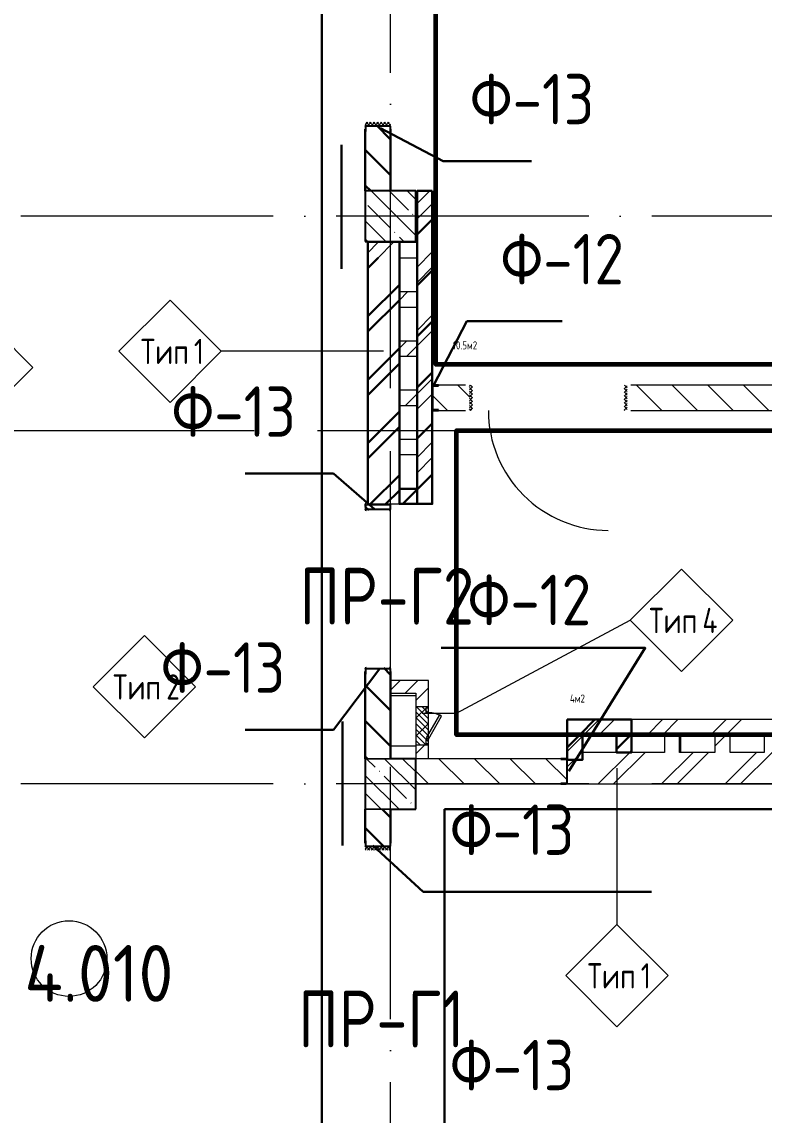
# Model space of a CAD drawing. Header units: millimetres. Extents: x -592259 to 288321, y -552984 to 293768.
# Drawn here: x 115712 to 121593, y -387618 to -378953 of the extents above; entities that cross this region are included whole.
import ezdxf

# ---------------------------------------------------------------- set-up
doc = ezdxf.new("R2010")
doc.units = ezdxf.units.MM
doc.linetypes.add('ADSK_Линия сетки', pattern=[2500, 2000, -250, 0, -250])
for name, color, linetype, lineweight in [('0) блоки', 6, 'Continuous', 30), ('0.3) ПГП 6 вып', 4, 'Continuous', 30), ('2)Фарх готовы', 3, 'Continuous', 30), ('3) Перемычки готовы', 3, 'Continuous', 30), ('4) Штукатурка', 6, 'Continuous', 30), ('4.2) Штук 4 вып', 6, 'Continuous', 60), ('4.6) Швы', 6, 'Continuous', 30), ('A-AREA-____-IDEN', 250, 'Continuous', 9), ('A-DETL-GENF-OTLN', 250, 'Continuous', 5), ('A-DOOR-____-MCUT', 250, 'Continuous', 5), ('A-DOOR-____-OTLN', 250, 'Continuous', 5), ('A-FLOR-____-OTLN', 250, 'Continuous', 9), ('A-WALL-____-IDEN', 250, 'Continuous', 9), ('A-WALL-____-MCUT', 250, 'Continuous', 13), ('A-WALL-____-PATT', 250, 'Continuous', 13), ('S-COLS-____-MCUT', 250, 'Continuous', 25), ('S-COLS-____-OTLN', 250, 'Continuous', 9), ('S-GRID-____-OTLN', 250, 'Continuous', 9)]:
    doc.layers.add(name, color=color, linetype=linetype, lineweight=lineweight)
doc.styles.add('GOST Common_1', font='', dxfattribs={"width": 0.9, "height": 250})
doc.styles.add('ISOCPEUR', font='isocpeur.ttf', dxfattribs={"width": 0.8, "height": 100})
doc.styles.add('ISOCPEUR_1', font='isocpeur.ttf', dxfattribs={"width": 0.9, "height": 250})
doc.styles.add('ISOCPEUR_I_1', font='ГОСТ тип А.ttf', dxfattribs={"height": 2500})
doc.styles.add('А3', font='ГОСТ тип А.ttf')
doc.styles.get('GOST Common_1').set_extended_font_data('GOST Common')
pattern_1 = [(135, (-26617.47, -398117.93), (-141.42136, -141.42136), [])]
pattern_2 = [(45, (-26617.47, -398117.93), (-251.4472, 251.4472), []), (45, (-26617.47, -397736.93), (-251.4472, 251.4472), [])]
pattern_3 = [(45, (-26617.47, -398117.93), (-70.71068, 70.71068), [])]

# ---------------------------------------------------------------- blocks, each defined once
blk = doc.blocks.new('Дверь_СКБ_2Ст_Фрамуга2 - Н_ВВ-3_2500x2600h_Учебные помещения_Фрамуга слева-V1-Кладочный план внутренних ограждающих конструкций на отм_ _12_600_ Секция 3_')
at = {"layer": 'A-DOOR-____-OTLN'}
h = blk.add_hatch(dxfattribs=at)
h.set_pattern_fill('FP_5', color=256, style=0, pattern_type=2)
h.set_pattern_definition([(45, (-1071.384, 164.685), (-14.1421, 14.1421), []), (135, (-1071.384, 164.685), (-14.1421, -14.1421), [])])
h.paths.add_polyline_path([(-1237.5, -100), (-1212.5, -100), (-1212.5, 100), (-1237.5, 100)])
h = blk.add_hatch(dxfattribs=at)
h.set_pattern_fill('FP_4', color=256, style=0, pattern_type=2)
h.set_pattern_definition([(135, (1051.41, 164.685), (-14.1421, -14.1421), []), (225, (1051.41, 164.685), (14.1421, -14.1421), [])])
h.paths.add_polyline_path([(1237.5, -100), (1262.5, -100), (1262.5, 100), (1237.5, 100)])
blk = doc.blocks.new('Дверь_СКБ_1Ст_Фрамуга1 - Н_ВВ-9_2_1250x2600h_Лаборантская 2-42764460-Кладочный план внутренних ограждающих конструкций на отм_ _12_600_ Секция 3_')
at = {"layer": 'A-DOOR-____-OTLN'}
h = blk.add_hatch(dxfattribs=at)
h.set_pattern_fill('FP_16', color=256, style=0, pattern_type=2)
h.set_pattern_definition([(45, (-446.384, 164.685), (-14.1421, 14.1421), []), (135, (-446.384, 164.685), (-14.1421, -14.1421), [])])
h.paths.add_polyline_path([(-587.5, 100), (-612.5, 100), (-612.5, -100), (-587.5, -100)])
h = blk.add_hatch(dxfattribs=at)
h.set_pattern_fill('FP_15', color=256, style=0, pattern_type=2)
h.set_pattern_definition([(135, (1676.41, 164.685), (-14.14214, -14.14214), []), (225, (1676.41, 164.685), (14.14214, -14.14214), [])])
h.paths.add_polyline_path([(637.5, 100), (612.5, 100), (612.5, -100), (637.5, -100)])
at = {"layer": 'A-DOOR-____-OTLN', "color": 255}
blk.add_arc((-462.5, 100), 950, 360, 90, dxfattribs=at)
blk = doc.blocks.new('BSC_Колонна _Прямоугольная - 400x400-V7-Кладочный план внутренних ограждающих конструкций на отм_ _12_600_ Секция 3_')
at = {"layer": 'S-COLS-____-OTLN', "lineweight": 5}
h = blk.add_hatch(dxfattribs=at)
h.set_pattern_fill('FP_31', color=256, style=0, pattern_type=2)
h.set_pattern_definition([(135, (-145249.98, -17625), (-142.56192, -142.56192), []), (135, (-145107.42, -17625), (-142.56192, -142.56192), [252.016, -50.403, 3.353, -47.05])])
h.paths.add_polyline_path([(-200, -200), (200, -200), (200, 200), (-200, 200)])
at = {"layer": 'S-COLS-____-MCUT'}
for p, q in [((200, 200), (-200, 200)), ((-200, 200), (-200, -200)), ((200, -200), (200, 200)), ((-200, -200), (200, -200))]:
    blk.add_line(p, q, dxfattribs=at)
blk = doc.blocks.new('ADSK_КолоннаНесущая_Швеллер_Гнутый_ГОСТ 8278-83 - 200х50х4_таб_1 2-V15-Кладочный план внутренних ограждающих конструкций на отм_ _12_600_ Секция 3_')
at = {"layer": 'S-COLS-____-MCUT'}
for p, q in [((-6.1, -90), (-6.1, 90)), ((-0.1, 96), (39.9, 96)), ((39.9, 100), (19.9, 100)), ((39.9, 96), (39.9, 100)), ((39.9, -96), (-0.1, -96)), ((19.9, -100), (39.9, -100)), ((39.9, -100), (39.9, -96))]:
    blk.add_line(p, q, dxfattribs=at)
for centre, radius, start, end in [((-0.1, 90), 10, 90, 180), ((-0.1, 90), 6, 90, 180), ((-0.1, -90), 10, 180, 269.6632), ((-0.1, -90), 6, 180, 270)]:
    blk.add_arc(centre, radius, start, end, dxfattribs=at)
blk = doc.blocks.new('ADSK_КолоннаНесущая_Швеллер_Гнутый_ГОСТ 8278-83 - 200х50х4_таб_1 2-V18-Кладочный план внутренних ограждающих конструкций на отм_ _12_600_ Секция 3_')
at = {"layer": 'S-COLS-____-MCUT'}
for p, q in [((-6.1, -90), (-6.1, 90)), ((-0.1, 96), (39.9, 96)), ((39.9, 100), (19.9, 100)), ((39.9, 96), (39.9, 100)), ((39.9, -96), (-0.1, -96)), ((19.9, -100), (39.9, -100)), ((39.9, -100), (39.9, -96))]:
    blk.add_line(p, q, dxfattribs=at)
for centre, radius, start, end in [((-0.1, 90), 10, 90, 180), ((-0.1, 90), 6, 90, 180), ((-0.1, -90), 10, 180, 270), ((-0.1, -90), 6, 180, 270)]:
    blk.add_arc(centre, radius, start, end, dxfattribs=at)
blk = doc.blocks.new('ADSK_КолоннаНесущая_Швеллер_Гнутый_ГОСТ 8278-83 - 200х50х4_таб_1 2-V17-Кладочный план внутренних ограждающих конструкций на отм_ _12_600_ Секция 3_')
at = {"layer": 'S-COLS-____-MCUT'}
for p, q in [((-6.1, -90), (-6.1, 90)), ((-0.1, 96), (39.9, 96)), ((39.9, 100), (19.9, 100)), ((39.9, 96), (39.9, 100)), ((39.9, -96), (-0.1, -96)), ((19.9, -100), (39.9, -100)), ((39.9, -100), (39.9, -96))]:
    blk.add_line(p, q, dxfattribs=at)
for centre, radius, start, end in [((-0.1, 90), 10, 90.3368, 180), ((-0.1, 90), 6, 90, 180), ((-0.1, -90), 10, 180, 270), ((-0.1, -90), 6, 180, 270)]:
    blk.add_arc(centre, radius, start, end, dxfattribs=at)
blk = doc.blocks.new('ADSK_КолоннаНесущая_Швеллер_Гнутый_ГОСТ 8278-83 - 200х50х4_таб_1 2-V19-Кладочный план внутренних ограждающих конструкций на отм_ _12_600_ Секция 3_')
at = {"layer": 'S-COLS-____-MCUT'}
for p, q in [((-10.1, 90), (-10.1, -90)), ((-6.1, -90), (-6.1, 90)), ((39.9, 100), (-0.1, 100)), ((-0.1, 96), (39.9, 96)), ((39.9, 96), (39.9, 100)), ((39.9, -96), (-0.1, -96)), ((-0.1, -100), (39.9, -100)), ((39.9, -100), (39.9, -96))]:
    blk.add_line(p, q, dxfattribs=at)
for centre, radius, start, end in [((-0.1, 90), 10, 90, 180), ((-0.1, 90), 6, 90, 180), ((-0.1, -90), 10, 180, 270), ((-0.1, -90), 6, 180, 270)]:
    blk.add_arc(centre, radius, start, end, dxfattribs=at)
blk = doc.blocks.new('ADSK_КолоннаНесущая_Швеллер_Гнутый_ГОСТ 8278-83 - 200х50х4_таб_1 2-V23-Кладочный план внутренних ограждающих конструкций на отм_ _12_600_ Секция 3_')
at = {"layer": 'S-COLS-____-MCUT'}
for p, q in [((-10.1, 90), (-10.1, -90)), ((-6.1, -90), (-6.1, 90)), ((39.9, 100), (-0.1, 100)), ((-0.1, 96), (39.9, 96)), ((39.9, 96), (39.9, 100)), ((39.9, -96), (-0.1, -96)), ((-0.1, -100), (39.9, -100)), ((39.9, -100), (39.9, -96))]:
    blk.add_line(p, q, dxfattribs=at)
for centre, radius, start, end in [((-0.1, 90), 10, 90, 180), ((-0.1, 90), 6, 90, 180), ((-0.1, -90), 10, 180, 270), ((-0.1, -90), 6, 180, 270)]:
    blk.add_arc(centre, radius, start, end, dxfattribs=at)
blk = doc.blocks.new('АР_Люк - ЛРС_ВК_300х400_внутренний_RAL 9003-V29-Кладочный план внутренних ограждающих конструкций на отм_ _12_600_ Секция 3_')
at = {"layer": 'A-DOOR-____-OTLN'}
h = blk.add_hatch(dxfattribs=at)
h.set_pattern_fill('FP_36', color=256, style=0, pattern_type=2)
h.set_pattern_definition([(45, (125, 0), (-22.6274, 22.6274), [])])
h.paths.add_polyline_path([(275, 50), (-25, 50), (-25, -50), (275, -50)])
at = {"layer": 'A-DETL-GENF-OTLN'}
for p, q in [((275, 50), (-25, 50)), ((-25, 50), (-25, -50)), ((275, -50), (275, 50)), ((-25, -50), (275, -50))]:
    blk.add_line(p, q, dxfattribs=at)
at = {"layer": 'A-DOOR-____-MCUT'}
for p, q in [((48.1, 155), (38.1, 137.7)), ((38.1, 137.7), (220, 32.7)), ((230, 50), (48.1, 155)), ((20, 50), (-15, 50)), ((-15, 50), (-15, 30)), ((-15, 30), (20, 30)), ((20, 30), (20, 50)), ((220, 32.7), (230, 50)), ((265, 50), (230, 50)), ((230, 50), (230, 30)), ((230, 30), (265, 30)), ((265, 30), (265, 50))]:
    blk.add_line(p, q, dxfattribs=at)
blk.add_arc((230, 50), 210, 150, 180, dxfattribs=at)
blk = doc.blocks.new('ADSK_Марка_Стена - Типоразмер_ADSK_Марка-30564887-Кладочный план внутренних ограждающих конструкций на отм_ _12_600_ Секция 3_')
at = {"layer": 'A-WALL-____-IDEN'}
for p, q in [((-0.156, 4.37), (-4.213, 0.312)), ((3.901, 0.312), (-0.156, 4.37)), ((-4.213, 0.312), (-0.156, -3.745)), ((-0.156, -3.745), (3.901, 0.312))]:
    blk.add_line(p, q, dxfattribs=at)
blk = doc.blocks.new('AAR_СКБ_Марка_Помещения_мал - Номер-28977439-АР1_Маркировочный план 3 этажа секция 2_3')
at = {"layer": 'A-AREA-____-IDEN'}
blk.add_circle((-0.028, 0), 3, dxfattribs=at)

msp = doc.modelspace()

# ---------------------------------------------------------------- hatches: boundary and pattern name
at = {"layer": '0) блоки'}
h = msp.add_hatch(dxfattribs=at)
h.set_pattern_fill('FP_2', color=256, style=0, pattern_type=2)
h.set_pattern_definition(pattern_1)
h.paths.add_polyline_path([(118632.5323, -380292.9338), (118632.5323, -379772.9338), (118432.5323, -379772.9338), (118432.5323, -380292.9338)])
h.paths.add_polyline_path([(118432.5323, -377272.9338), (118632.5323, -377272.9338), (118632.5323, -377127.9338), (118432.5323, -377127.9338), (118432.5323, -377242.9338)])
h = msp.add_hatch(dxfattribs=at)
h.set_pattern_fill('FP_3', color=256, style=0, pattern_type=2)
h.set_pattern_definition(pattern_2)
h.paths.add_polyline_path([(118702.5323, -382772.9338), (118702.5323, -380822.9338), (118452.5323, -380822.9338), (118452.5323, -382772.9338)])
h = msp.add_hatch(dxfattribs=at)
h.set_pattern_fill('FP_2', color=256, style=0, pattern_type=2)
h.set_pattern_definition(pattern_1)
h.paths.add_polyline_path([(118632.5104, -389292.9338), (118632.5104, -387992.9338), (118432.5104, -387992.9338), (118432.5104, -389292.9338)])
h.paths.add_polyline_path([(118432.5104, -385492.9338), (118632.5104, -385492.9338), (118632.5104, -385192.9338), (118432.5104, -385192.9338), (118432.5104, -385462.9338)])
h.paths.add_polyline_path([(118632.5104, -384792.9338), (118632.5104, -384072.9298), (118432.5104, -384072.9298), (118432.5104, -384792.9338)])
h.paths.add_polyline_path([(118632.5104, -382822.9298), (118632.5104, -382782.9411), (118432.5104, -382782.9411), (118432.5104, -382822.9298)])
at = {"layer": '0.3) ПГП 6 вып'}
h = msp.add_hatch(dxfattribs=at)
h.set_pattern_fill('ANSI31', color=4, scale=90)
h.paths.add_polyline_path([(118962.5104, -380292.9338), (118842.5104, -380292.9338), (118842.5104, -382772.9338), (118962.5104, -382772.9338)])
h = msp.add_hatch(dxfattribs=at)
h.set_pattern_fill('ANSI31', color=4, scale=90)
h.paths.add_polyline_path([(118842.5104, -382652.9338), (118702.5323, -382652.9338), (118702.5323, -382772.9298), (118842.5104, -382772.9298)])
h = msp.add_hatch(dxfattribs=at)
h.set_pattern_fill('ANSI31', color=4, scale=90)
edge = h.paths.add_edge_path()
edge.add_arc((118442.5323, -384082.9298), 10, 90, 180)
edge = h.paths.add_edge_path(flags=16)
edge.add_arc((118442.5323, -384082.9298), 6, 90, 180)
h = msp.add_hatch(dxfattribs=at)
h.set_pattern_fill('ANSI31', color=4, scale=90)
edge = h.paths.add_edge_path(flags=16)
edge.add_arc((118442.5323, -384082.9298), 6, 90, 180)
edge = h.paths.add_edge_path()
edge.add_line((118442.5323, -384076.9298), (118622.5323, -384076.9298))
h = msp.add_hatch(dxfattribs=at)
h.set_pattern_fill('ANSI31', color=4, scale=90)
h.paths.add_polyline_path([(120032.5104, -384482.8145), (120542.5104, -384482.8145), (120542.5104, -384602.8145), (120032.5104, -384602.8145)])
h = msp.add_hatch(dxfattribs=at)
h.set_pattern_fill('ANSI31', color=4, scale=90)
h.paths.add_polyline_path([(120032.5104, -384802.9344), (120152.5104, -384802.9344), (120152.5104, -384602.8145), (120032.5104, -384602.8145)])
h = msp.add_hatch(dxfattribs=at)
h.set_pattern_fill('ANSI31', color=4, scale=90)
h.paths.add_polyline_path([(120542.5104, -384602.8145), (120422.5104, -384602.8145), (120422.5104, -384742.8145), (120542.5104, -384742.8145)])
at = {"layer": 'A-WALL-____-PATT', "lineweight": 15}
h = msp.add_hatch(dxfattribs=at)
h.set_pattern_fill('FP_3', color=256, style=0, pattern_type=2)
h.set_pattern_definition(pattern_2)
h.paths.add_polyline_path([(118962.5104, -382772.9338), (118962.5104, -380292.9338), (118842.5104, -380292.9338), (118842.5104, -382772.9338)])
h = msp.add_hatch(dxfattribs=at)
h.set_pattern_fill('FP_3', color=256, style=0, pattern_type=2)
h.set_pattern_definition(pattern_2)
h.paths.add_polyline_path([(118842.5104, -380822.9338), (118842.5104, -380702.9338), (118452.5323, -380702.9338), (118452.5323, -380822.9338), (118752.7972, -380822.9338)])
h = msp.add_hatch(dxfattribs=at)
h.set_pattern_fill('FP_3', color=256, style=0, pattern_type=2)
h.set_pattern_definition(pattern_2)
h.paths.add_polyline_path([(118702.5323, -381212.9338), (118842.5104, -381212.9338), (118842.5104, -381092.9338), (118702.5323, -381092.9338)])
h = msp.add_hatch(dxfattribs=at)
h.set_pattern_fill('FP_3', color=256, style=0, pattern_type=2)
h.set_pattern_definition(pattern_2)
h.paths.add_polyline_path([(118702.5323, -381602.9338), (118842.5104, -381602.9338), (118842.5104, -381482.9338), (118702.5323, -381482.9338)])
h = msp.add_hatch(dxfattribs=at)
h.set_pattern_fill('FP_2', color=256, style=0, pattern_type=2)
h.set_pattern_definition(pattern_1)
h.paths.add_polyline_path([(126132.5104, -382032.9338), (126132.5104, -381832.9338), (120507.5323, -381832.9338), (120507.5323, -382032.9338), (123313.1617, -382032.9338)])
h.paths.add_polyline_path([(119132.8276, -382032.9338), (119257.5323, -382032.9338), (119257.5323, -381832.9338), (118962.5104, -381832.9338), (118962.5104, -382032.9338)])
h = msp.add_hatch(dxfattribs=at)
h.set_pattern_fill('FP_3', color=256, style=0, pattern_type=2)
h.set_pattern_definition(pattern_2)
h.paths.add_polyline_path([(118702.5323, -381992.9338), (118842.5104, -381992.9338), (118842.5104, -381872.9338), (118702.5323, -381872.9338)])
h = msp.add_hatch(dxfattribs=at)
h.set_pattern_fill('FP_3', color=256, style=0, pattern_type=2)
h.set_pattern_definition(pattern_2)
h.paths.add_polyline_path([(118702.5323, -382772.9338), (118842.5104, -382772.9338), (118842.5104, -382652.9338), (118702.5323, -382652.9338)])
h = msp.add_hatch(dxfattribs=at)
h.set_pattern_fill('FP_6', color=94, style=0, pattern_type=2)
h.set_pattern_definition(pattern_3)
h.paths.add_polyline_path([(118832.5542, -384272.9298), (118932.5542, -384272.9298), (118932.5542, -384172.9298), (118632.5104, -384172.9298), (118632.5104, -384272.9298), (118752.7972, -384272.9298)])
h = msp.add_hatch(dxfattribs=at)
h.set_pattern_fill('FP_6', color=94, style=0, pattern_type=2)
h.set_pattern_definition(pattern_3)
h.paths.add_polyline_path([(118832.5542, -384792.9338), (118932.5542, -384792.9338), (118932.5542, -384672.9318), (118912.5542, -384672.9318), (118912.5542, -384637.9318), (118932.5542, -384637.9318), (118915.2337, -384627.9318), (118932.5542, -384597.9318), (118932.5542, -384427.9318), (118912.5542, -384427.9318), (118912.5542, -384392.9318), (118932.5542, -384392.9318), (118932.5542, -384272.9298), (118832.5542, -384272.9298), (118832.5542, -384682.9318)])
h = msp.add_hatch(dxfattribs=at)
h.set_pattern_fill('FP_3', color=256, style=0, pattern_type=2)
h.set_pattern_definition(pattern_2)
h.paths.add_polyline_path([(120152.5104, -384992.8145), (120152.5104, -384482.8145), (120032.5104, -384482.8145), (120032.5104, -384992.8145)])
h = msp.add_hatch(dxfattribs=at)
h.set_pattern_fill('FP_3', color=256, style=0, pattern_type=2)
h.set_pattern_definition(pattern_2)
h.paths.add_polyline_path([(121982.5104, -384602.8145), (121982.5104, -384482.8145), (120152.5104, -384482.8145), (120152.5104, -384602.8145), (121793.0402, -384602.8145)])
h = msp.add_hatch(dxfattribs=at)
h.set_pattern_fill('FP_3', color=256, style=0, pattern_type=2)
h.set_pattern_definition(pattern_2)
h.paths.add_polyline_path([(120542.5104, -384742.8145), (120542.5104, -384602.8145), (120422.5104, -384602.8145), (120422.5104, -384742.8145)])
h = msp.add_hatch(dxfattribs=at)
h.set_pattern_fill('FP_3', color=256, style=0, pattern_type=2)
h.set_pattern_definition(pattern_2)
h.paths.add_polyline_path([(121322.5104, -384742.8145), (121322.5104, -384602.8145), (121202.5104, -384602.8145), (121202.5104, -384742.8145)])
h = msp.add_hatch(dxfattribs=at)
h.set_pattern_fill('FP_2', color=256, style=0, pattern_type=2)
h.set_pattern_definition(pattern_1)
h.paths.add_polyline_path([(120032.5104, -384992.9338), (120032.5104, -384792.9338), (118832.5104, -384792.9338), (118832.5104, -384992.9338)])
h = msp.add_hatch(dxfattribs=at)
h.set_pattern_fill('FP_3', color=256, style=0, pattern_type=2)
h.set_pattern_definition(pattern_2)
h.paths.add_polyline_path([(120152.5104, -384992.8145), (122102.5104, -384992.8145), (122102.5104, -384742.8145), (120152.5104, -384742.8145), (120152.5104, -384968.2711)])
at = {"layer": 'S-COLS-____-OTLN', "lineweight": 5}
h = msp.add_hatch(dxfattribs=at)
h.set_pattern_fill('FP_1', color=256, style=0, pattern_type=2)
h.set_pattern_definition([(135, (-26617.47, -398117.93), (-142.5612, -142.5612), []), (135, (-26474.9, -398117.93), (-142.5612, -142.5612), [252.016, -50.403, 3.353, -47.05])])
h.paths.add_polyline_path([(118432.5104, -385192.9338), (118832.5104, -385192.9338), (118832.5104, -384792.9338), (118432.5104, -384792.9338), (118432.5104, -384968.2711)])

# ---------------------------------------------------------------- linework, layer by layer
at = {"layer": '0) блоки'}
for p, q in [((118432.5323, -379802.9338), (118432.5323, -380292.9338)), ((118632.5323, -380292.9338), (118632.5323, -379802.9338)), ((118452.5323, -380702.9338), (118452.5323, -382772.9338)), ((118702.5323, -382772.9298), (118702.5323, -380692.9338)), ((118432.5104, -384102.9298), (118432.5104, -384792.9338)), ((118632.5104, -384792.9338), (118632.5104, -384102.9298)), ((118432.5104, -385192.9338), (118432.5104, -385462.9338)), ((118632.5104, -385462.9338), (118632.5104, -385192.9338))]:
    msp.add_line(p, q, dxfattribs=at)
at = {"layer": '0.3) ПГП 6 вып'}
for points in [[(118962.5104, -380292.9338), (118842.5104, -380292.9338), (118842.5104, -382772.9338), (118962.5104, -382772.9338)], [(118842.5104, -382652.9338), (118702.5323, -382652.9338), (118702.5323, -382772.9298), (118842.5104, -382772.9298)], [(120032.5104, -384482.8145), (120542.5104, -384482.8145), (120542.5104, -384602.8145), (120032.5104, -384602.8145)], [(120032.5104, -384802.9344), (120152.5104, -384802.9344), (120152.5104, -384602.8145), (120032.5104, -384602.8145)], [(120542.5104, -384602.8145), (120422.5104, -384602.8145), (120422.5104, -384742.8145), (120542.5104, -384742.8145)]]:
    msp.add_lwpolyline(points, close=True, dxfattribs=at)
at = {"layer": '2)Фарх готовы'}
for points in [[(118551.826, -379795.5461), (119050.165, -380057.3962), (119750.165, -380057.3962)], [(118972.7498, -381834.3184), (119238.2167, -381325.7734), (119292.5894, -381325.7734), (119992.5894, -381325.7734)], [(118504.9643, -382816.2105), (118180.5784, -382533.5313), (117480.5784, -382533.5313)], [(120045.0785, -384892.7255), (120651.0646, -383915.0804), (119032.4353, -383915.0804)], [(118546.6711, -384076.6816), (118180.5784, -384562.8553), (117480.5784, -384562.8553)], [(118492.4158, -385480.2814), (118892.1056, -385847.9961), (120699.5319, -385847.9961)]]:
    msp.add_lwpolyline(points, dxfattribs=at)
at = {"layer": '4) Штукатурка'}
for p, q in [((118089.5045, -339687.8825), (118089.5045, -397821.1996)), ((119059.0678, -397892.9338), (119059.0678, -385192.9338)), ((119059.0678, -385192.9338), (125932.5104, -385192.9338))]:
    msp.add_line(p, q, dxfattribs=at)
at = {"layer": '4.2) Штук 4 вып'}
for points in [[(125973.6062, -381669.925), (118991.4555, -381669.925), (118991.4555, -353487.1067), (125973.6062, -353487.1067)], [(125886.7383, -384603.3117), (119155.7174, -384603.3117), (119155.7174, -382192.9338), (125886.7383, -382192.9338)]]:
    msp.add_lwpolyline(points, close=True, dxfattribs=at)
at = {"layer": '4.6) Швы'}
for points in [[(118242.8092, -380911.1811), (118242.8092, -379928.2588)], [(118250.8607, -385481.6247), (118250.8607, -384498.7024)]]:
    msp.add_lwpolyline(points, dxfattribs=at)
at = {"layer": 'A-FLOR-____-OTLN'}
for p, q in [((118632.5218, -384292.9335), (118832.5218, -384292.9335)), ((120932.5104, -384742.8145), (120932.5104, -384602.8145)), ((118832.5218, -384692.9335), (118632.5218, -384692.9335))]:
    msp.add_line(p, q, dxfattribs=at)
at = {"layer": 'A-WALL-____-IDEN'}
for p, q in [((118577.5323, -381563.4511), (117291.9073, -381563.4511)), ((119155.3164, -384431.8245), (120531.9423, -383695.9153)), ((118882.5542, -384431.8245), (119155.3164, -384431.8245)), ((120426.2533, -384867.8145), (120426.2533, -386106.5645))]:
    msp.add_line(p, q, dxfattribs=at)
at = {"layer": 'A-WALL-____-MCUT', "color": 7, "lineweight": 15}
for p, q in [((118842.5104, -380292.9338), (118842.5104, -380702.9338)), ((118962.5104, -380292.9338), (118842.5104, -380292.9338)), ((118962.5104, -381832.9338), (118962.5104, -380292.9338)), ((118842.5104, -380702.9338), (118452.5323, -380702.9338)), ((118702.5323, -380822.9338), (118842.5104, -380822.9338)), ((118702.5323, -381092.9338), (118702.5323, -380822.9338)), ((118842.5104, -380822.9338), (118842.5104, -381092.9338)), ((118842.5104, -381092.9338), (118702.5323, -381092.9338)), ((118702.5323, -381212.9338), (118842.5104, -381212.9338)), ((118702.5323, -381482.9338), (118702.5323, -381212.9338)), ((118842.5104, -381212.9338), (118842.5104, -381482.9338)), ((118842.5104, -381482.9338), (118702.5323, -381482.9338)), ((118702.5323, -381602.9338), (118842.5104, -381602.9338)), ((118702.5323, -381872.9338), (118702.5323, -381602.9338)), ((118842.5104, -381602.9338), (118842.5104, -381872.9338)), ((119227.5323, -381832.9338), (118962.5104, -381832.9338)), ((126132.5104, -381832.9338), (120537.5323, -381832.9338)), ((118842.5104, -381872.9338), (118702.5323, -381872.9338)), ((118702.5323, -382262.9338), (118702.5323, -381992.9338)), ((118702.5323, -381992.9338), (118842.5104, -381992.9338)), ((118842.5104, -381992.9338), (118842.5104, -382262.9338)), ((118962.5104, -382032.9338), (119227.5323, -382032.9338)), ((118962.5104, -382772.9338), (118962.5104, -382032.9338)), ((120537.5323, -382032.9338), (126132.5104, -382032.9338)), ((118842.5104, -382262.9338), (118702.5323, -382262.9338)), ((118702.5323, -382382.9338), (118842.5104, -382382.9338)), ((118702.5323, -382652.9338), (118702.5323, -382382.9338)), ((118842.5104, -382382.9338), (118842.5104, -382652.9338)), ((118842.5104, -382652.9338), (118702.5323, -382652.9338)), ((118432.5104, -382782.9411), (118432.5104, -382792.9298)), ((118632.5104, -382782.9411), (118432.5104, -382782.9411)), ((118452.5323, -382772.9338), (118962.5104, -382772.9338)), ((118632.5104, -382792.9298), (118632.5104, -382782.9411)), ((120032.5104, -384482.8145), (120032.5104, -384792.9338)), ((122102.5104, -384482.8145), (120032.5104, -384482.8145)), ((120152.5104, -384742.8145), (120152.5104, -384602.8145)), ((120152.5104, -384602.8145), (120422.5104, -384602.8145)), ((120422.5104, -384602.8145), (120422.5104, -384742.8145)), ((120542.5104, -384742.8145), (120542.5104, -384602.8145)), ((120542.5104, -384602.8145), (120802.5104, -384602.8145)), ((120802.5104, -384602.8145), (120802.5104, -384742.8145)), ((120922.5104, -384742.8145), (120922.5104, -384602.8145)), ((120922.5104, -384602.8145), (121202.5104, -384602.8145)), ((121202.5104, -384602.8145), (121202.5104, -384742.8145)), ((121322.5104, -384602.8145), (121592.5104, -384602.8145)), ((121322.5104, -384742.8145), (121322.5104, -384602.8145)), ((121592.5104, -384602.8145), (121592.5104, -384742.8145)), ((120032.5104, -384792.9338), (118832.5104, -384792.9338)), ((118832.5104, -384792.9338), (118832.5104, -384992.9338)), ((120422.5104, -384742.8145), (120152.5104, -384742.8145)), ((120802.5104, -384742.8145), (120542.5104, -384742.8145)), ((121202.5104, -384742.8145), (120922.5104, -384742.8145)), ((121592.5104, -384742.8145), (121322.5104, -384742.8145)), ((118832.5104, -384992.9338), (120032.5104, -384992.9338)), ((120032.5104, -384992.8145), (122102.5104, -384992.8145))]:
    msp.add_line(p, q, dxfattribs=at)
at = {"layer": 'A-WALL-____-MCUT', "lineweight": 15}
for p, q in [((118962.5104, -381832.9338), (118962.5104, -382032.9338)), ((118432.5104, -384792.9338), (118632.5104, -384792.9338)), ((120032.5104, -384992.9338), (120032.5104, -384792.9338)), ((118632.5104, -385192.9338), (118432.5104, -385192.9338))]:
    msp.add_line(p, q, dxfattribs=at)
at = {"layer": 'A-WALL-____-MCUT', "color": 84, "lineweight": 15}
for p, q in [((118932.5542, -384172.9298), (118632.5104, -384172.9298)), ((118932.5542, -384392.9318), (118932.5542, -384172.9298)), ((118632.5104, -384272.9298), (118832.5542, -384272.9298)), ((118832.5542, -384272.9298), (118832.5542, -384792.9338)), ((118932.5542, -384597.9318), (118932.5542, -384427.9318)), ((118932.5542, -384792.9338), (118932.5542, -384672.9318))]:
    msp.add_line(p, q, dxfattribs=at)
at = {"layer": 'S-COLS-____-MCUT'}
for p, q in [((118432.5104, -384792.9338), (118432.5104, -385192.9338)), ((118832.5104, -384792.9338), (118632.5104, -384792.9338)), ((118832.5104, -385192.9338), (118832.5104, -384792.9338)), ((118632.5104, -385192.9338), (118832.5104, -385192.9338))]:
    msp.add_line(p, q, dxfattribs=at)
at = {"layer": 'S-COLS-____-OTLN'}
for p, q in [((118632.5104, -384792.9338), (118432.5104, -384792.9338)), ((118432.5104, -385192.9338), (118632.5104, -385192.9338))]:
    msp.add_line(p, q, dxfattribs=at)
at = {"layer": 'S-GRID-____-OTLN', "linetype": 'ADSK_Линия сетки'}
for p, q in [((118632.5323, -401856.7737), (118632.5323, -336915.9292)), ((130203.4118, -380492.9338), (105552.8046, -380492.9338)), ((105552.8046, -382192.9338), (130203.4118, -382192.9338)), ((130203.4118, -384992.9338), (105552.8046, -384992.9338))]:
    msp.add_line(p, q, dxfattribs=at)

# ---------------------------------------------------------------- block references
at = {"layer": '0) блоки', "rotation": 269.9999999999995}
msp.add_blockref('ADSK_КолоннаНесущая_Швеллер_Гнутый_ГОСТ 8278-83 - 200х50х4_таб_1 2-V17-Кладочный план внутренних ограждающих конструкций на отм_ _12_600_ Секция 3_', (118532.5323, -384083.0298), dxfattribs=at)
at = {"layer": 'A-AREA-____-IDEN', "xscale": 99.99999999999993, "yscale": 99.99999999999993, "zscale": 99.99999999999993}
msp.add_blockref('AAR_СКБ_Марка_Помещения_мал - Номер-28977439-АР1_Маркировочный план 3 этажа секция 2_3', (116088.0246, -386376.9276), dxfattribs=at)
at = {"layer": 'A-DOOR-____-OTLN', "color": 255}
for name, p, rotation in [('Дверь_СКБ_2Ст_Фрамуга2 - Н_ВВ-3_2500x2600h_Учебные помещения_Фрамуга слева-V1-Кладочный план внутренних ограждающих конструкций на отм_ _12_600_ Секция 3_', (118532.5323, -378535.4338), 89.99999999999993), ('Дверь_СКБ_1Ст_Фрамуга1 - Н_ВВ-9_2_1250x2600h_Лаборантская 2-42764460-Кладочный план внутренних ограждающих конструкций на отм_ _12_600_ Секция 3_', (119895.0323, -381932.9338), 180), ('Дверь_СКБ_2Ст_Фрамуга2 - Н_ВВ-3_2500x2600h_Учебные помещения_Фрамуга слева-V1-Кладочный план внутренних ограждающих конструкций на отм_ _12_600_ Секция 3_', (118532.5104, -386755.4338), 89.99999999999993)]:
    msp.add_blockref(name, p, dxfattribs=dict(at, rotation=rotation))
at = {"layer": 'A-DOOR-____-OTLN', "color": 250, "rotation": 270}
msp.add_blockref('АР_Люк - ЛРС_ВК_300х400_внутренний_RAL 9003-V29-Кладочный план внутренних ограждающих конструкций на отм_ _12_600_ Секция 3_', (118882.5542, -384407.9318), dxfattribs=at)
at = {"layer": 'A-WALL-____-IDEN', "xscale": 99.99999999999993, "yscale": 99.99999999999993, "zscale": 99.99999999999993}
for p in [(116901.8154, -381594.7011), (115408.2492, -381722.6605), (120953.2842, -383727.1653), (116697.904, -384254.0094), (120441.8783, -386543.5314)]:
    msp.add_blockref('ADSK_Марка_Стена - Типоразмер_ADSK_Марка-30564887-Кладочный план внутренних ограждающих конструкций на отм_ _12_600_ Секция 3_', p, dxfattribs=at)
at = {"layer": 'S-COLS-____-OTLN'}
for name, p, rotation in [('ADSK_КолоннаНесущая_Швеллер_Гнутый_ГОСТ 8278-83 - 200х50х4_таб_1 2-V18-Кладочный план внутренних ограждающих конструкций на отм_ _12_600_ Секция 3_', (118532.5323, -379783.0338), 269.9999999999995), ('ADSK_КолоннаНесущая_Швеллер_Гнутый_ГОСТ 8278-83 - 200х50х4_таб_1 2-V15-Кладочный план внутренних ограждающих конструкций на отм_ _12_600_ Секция 3_', (118532.5323, -382812.8298), 90.00000000000044), ('ADSK_КолоннаНесущая_Швеллер_Гнутый_ГОСТ 8278-83 - 200х50х4_таб_1 2-V23-Кладочный план внутренних ограждающих конструкций на отм_ _12_600_ Секция 3_', (120022.4104, -384892.9344), 180), ('ADSK_КолоннаНесущая_Швеллер_Гнутый_ГОСТ 8278-83 - 200х50х4_таб_1 2-V15-Кладочный план внутренних ограждающих конструкций на отм_ _12_600_ Секция 3_', (118532.5323, -385482.8338), 90.00000000000044)]:
    msp.add_blockref(name, p, dxfattribs=dict(at, rotation=rotation))
for name, p in [('BSC_Колонна _Прямоугольная - 400x400-V7-Кладочный план внутренних ограждающих конструкций на отм_ _12_600_ Секция 3_', (118632.5104, -380492.9338)), ('ADSK_КолоннаНесущая_Швеллер_Гнутый_ГОСТ 8278-83 - 200х50х4_таб_1 2-V19-Кладочный план внутренних ограждающих конструкций на отм_ _12_600_ Секция 3_', (118972.6104, -381932.9338))]:
    msp.add_blockref(name, p, dxfattribs=at)

# ---------------------------------------------------------------- texts
at = {"layer": '0.3) ПГП 6 вып', "char_height": 63.81659, "attachment_point": 1, "style": 'А3'}
for s, insert in [('10.5м2', (119125.3287, -381484.9445)), ('4м2', (120054.0094, -384284.0286))]:
    msp.add_mtext_dynamic_manual_height_columns(s, width=1367.025343, gutter_width=319.083, heights=[0], dxfattribs=dict(at, insert=insert))
at = {"layer": '2)Фарх готовы', "char_height": 400, "width": 526.708687, "attachment_point": 1, "style": 'GOST Common_1'}
for s, insert in [('Ф-13', (119260.613, -379365.6412)), ('Ф-12', (119503.0374, -380634.0185)), ('Ф-13', (116896.6943, -381841.7763)), ('Ф-12', (119242.8833, -383334.7433)), ('Ф-13', (116812.0013, -383871.1003)), ('Ф-13', (119102.5536, -385156.2411)), ('Ф-13', (119102.5536, -387021.4602))]:
    msp.add_mtext(s, dxfattribs=dict(at, insert=insert))
at = {"layer": '3) Перемычки готовы', "char_height": 450, "width": 333.502, "attachment_point": 1, "style": 'ISOCPEUR_I_1'}
for s, insert in [('ПР-Г2', (117911.053, -383280.1281)), ('ПР-Г1', (117900.6699, -386631.1796))]:
    msp.add_mtext(s, dxfattribs=dict(at, insert=insert))
at = {"layer": 'A-AREA-____-IDEN', "insert": (115731.3243, -386269.442), "char_height": 450, "width": 673.4175, "attachment_point": 1, "style": 'ISOCPEUR_1'}
msp.add_mtext('4.010', dxfattribs=at)
at = {"layer": 'A-WALL-____-IDEN', "char_height": 200, "attachment_point": 1, "style": 'ISOCPEUR'}
for s, insert, width in [('Тип', (116653.5345, -381465.0324), 387.215062), (' 1', (116973.0189, -381465.0324), 190.801625), ('Тип', (120681.9034, -383597.4966), 387.215062), (' 4', (121001.3878, -383597.4966), 246.91975), ('Тип', (116433.5231, -384124.3407), 387.215062), (' 2', (116753.0075, -384124.3407), 230.084312), ('Тип', (120193.5975, -386413.8627), 387.215062), (' 1', (120513.0819, -386413.8627), 190.801625)]:
    msp.add_mtext(s, dxfattribs=dict(at, insert=insert, width=width))

doc.saveas('drawing.dxf')
